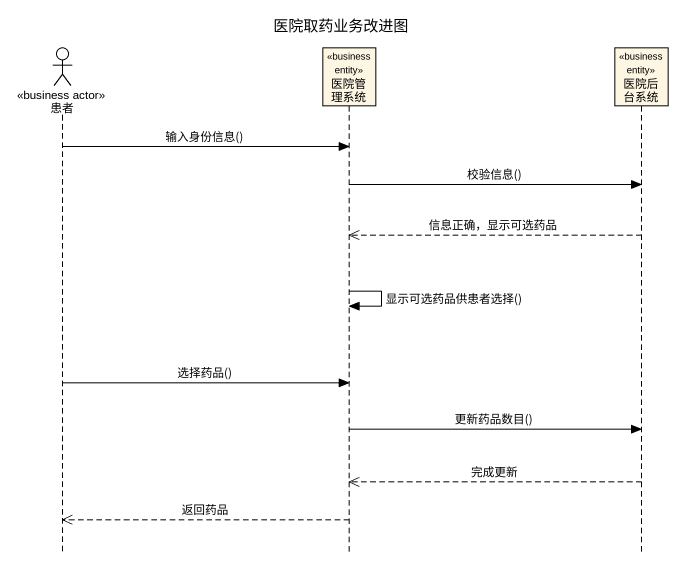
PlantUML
@startuml
title 医院取药业务改进图
hide footbox
actor 患者 <<business actor>>
participant 医院管理系统 <<business entity>>
participant 医院后台系统 <<business entity>>

患者 -> 医院管理系统 : 输入身份信息()
医院管理系统 -> 医院后台系统 : 校验信息()
医院后台系统 -->> 医院管理系统 : 信息正确，显示可选药品
医院管理系统 -> 医院管理系统 : 显示可选药品供患者选择()
患者 -> 医院管理系统 : 选择药品()
医院管理系统 -> 医院后台系统 : 更新药品数目()
医院后台系统 -->> 医院管理系统 : 完成更新
医院管理系统 -->> 患者 : 返回药品
@enduml
